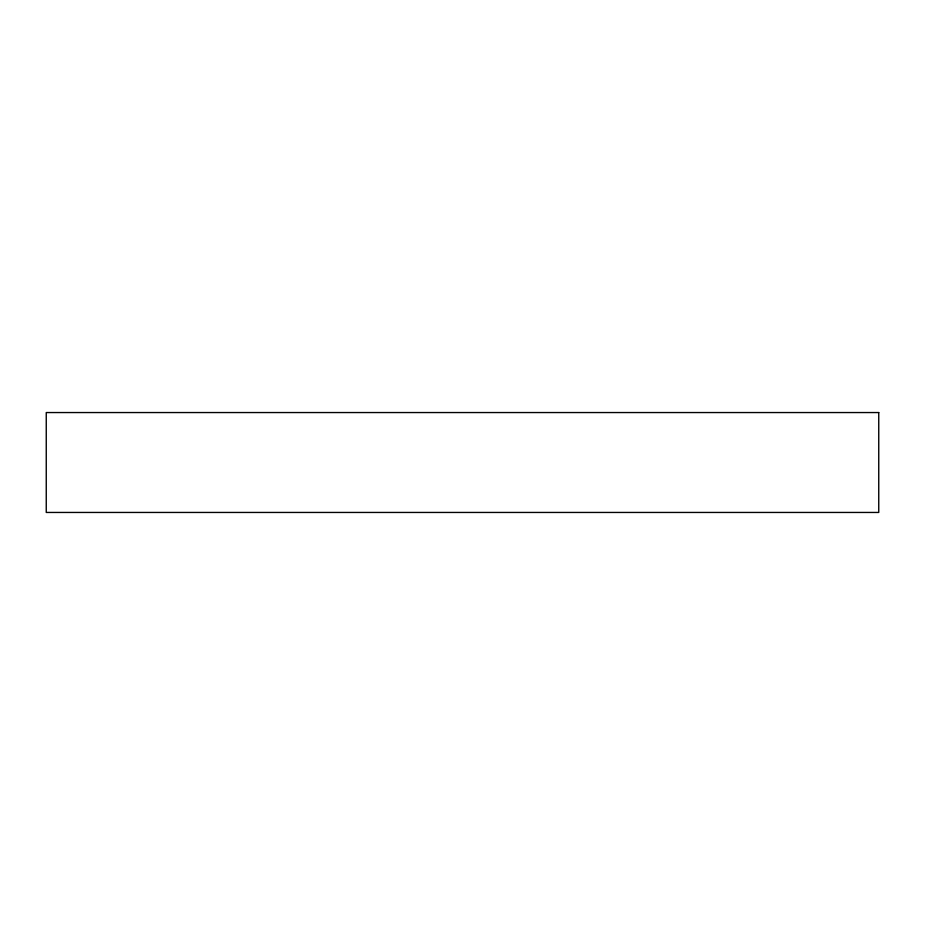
<?xml version="1.0" encoding="UTF-8"?>
<svg xmlns="http://www.w3.org/2000/svg" width="925" height="925" viewBox="0 0 925 925"><rect width="100%" height="100%" fill="white"/><g stroke="black" fill="none" stroke-linecap="round" stroke-linejoin="round"><path stroke-width="1.39" d="M878.75 412.55L46.25 412.55L46.25 512.45L878.75 512.45L878.75 412.55"/></g></svg>
